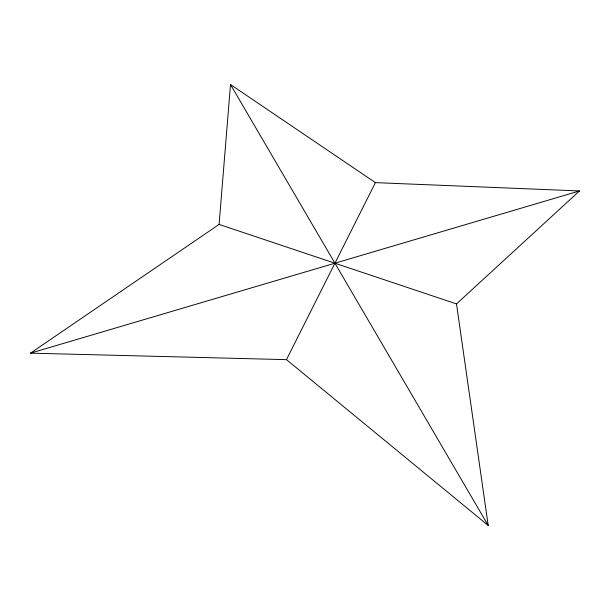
<?xml version="1.0" encoding="UTF-8"?>
<svg xmlns="http://www.w3.org/2000/svg" width="610" height="610" viewBox="0 0 610 610"><rect width="100%" height="100%" fill="white"/><g stroke="black" fill="none" stroke-linecap="round" stroke-linejoin="round"><path stroke-width="0.91" d="M219.089 224.427L230.504 84.546L375.402 182.626L579.5 190.945L456.501 303.91L488.198 525.454L286.479 359.648L30.5 353.152L219.089 224.427L456.501 303.91M286.479 359.648L375.402 182.626M30.5 353.152L579.5 190.945M230.504 84.546L488.198 525.454"/></g></svg>
